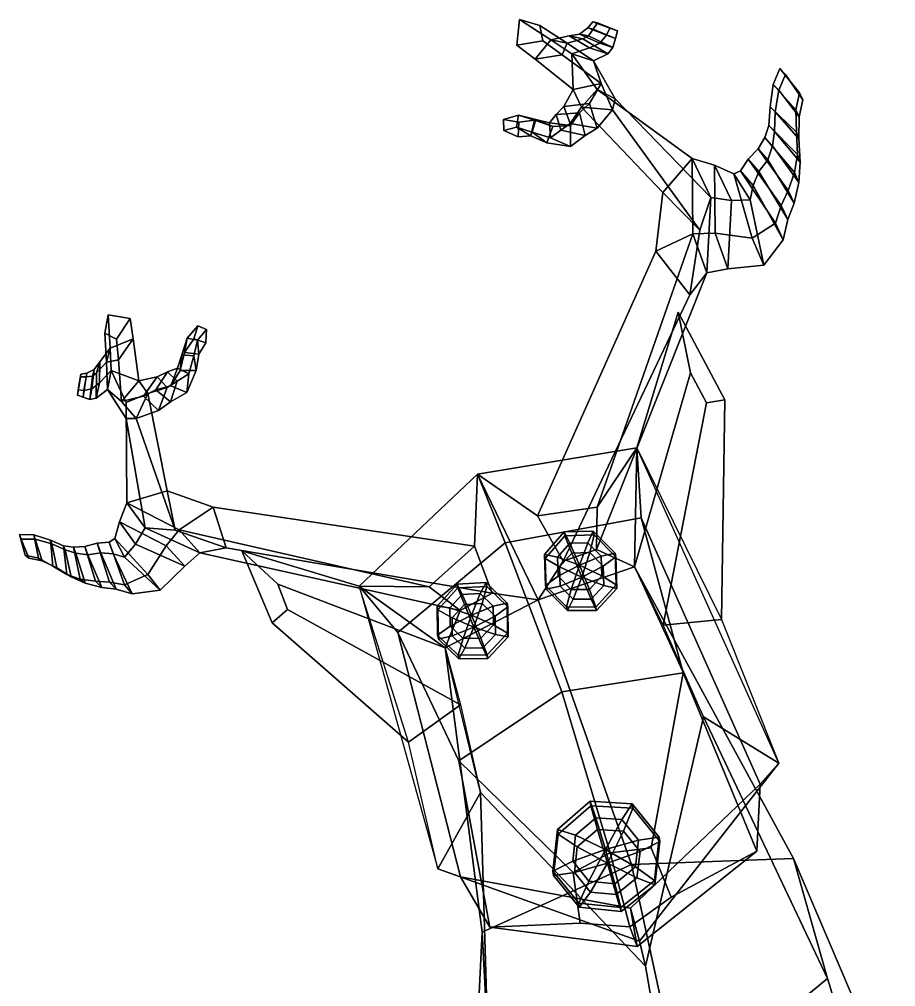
# Model space of a CAD drawing. Extents: x -132 to 83, y -151 to 365.
# Drawn here: x -132.1 to 41.6, y 172.9 to 364.6 of the extents above; entities that cross this region are included whole.
import ezdxf

# ---------------------------------------------------------------- set-up
doc = ezdxf.new("R2010")
doc.units = 0

msp = doc.modelspace()

# ---------------------------------------------------------------- linework, layer by layer
for points in [[(-33.000252, 364.629303, 191.057129), (-28.973577, 363.430908, 189.761749), (-28.389944, 360.351074, 189.050949), (-33.480343, 359.522247, 190.611465)], [(-26.781151, 360.587769, 194.091217), (-33.000252, 364.629303, 191.057129), (-33.480343, 359.522247, 190.611465), (-29.849909, 356.718475, 192.371918)], [(-26.781151, 360.587769, 194.091217), (-23.503334, 359.891937, 191.804306), (-28.973577, 363.430908, 189.761749), (-33.000252, 364.629303, 191.057129)], [(-23.503334, 359.891937, 191.804306), (-24.495623, 357.589325, 190.35202), (-28.389944, 360.351074, 189.050949), (-28.973577, 363.430908, 189.761749)], [(-17.065628, 359.879211, 190.819977), (-15.723749, 361.468231, 186.516632), (-19.470882, 362.919739, 186.747253), (-21.109783, 361.718567, 190.394333)], [(-21.109783, 361.718567, 190.394333), (-19.470882, 362.919739, 186.747253), (-18.362293, 362.668976, 184.181335), (-19.333986, 361.370667, 187.787994)], [(-15.723749, 361.468231, 186.516632), (-15.07224, 362.879486, 182.677048), (-18.455282, 364.15567, 183.004868), (-19.470882, 362.919739, 186.747253)], [(-19.470882, 362.919739, 186.747253), (-18.455282, 364.15567, 183.004868), (-17.552792, 363.93454, 180.663132), (-18.362293, 362.668976, 184.181335)], [(-19.333986, 361.370667, 187.787994), (-18.362293, 362.668976, 184.181335), (-13.931435, 360.846741, 183.528305), (-14.472041, 359.071045, 187.870514)], [(-13.566028, 362.332581, 179.934525), (-17.552792, 363.93454, 180.663132), (-18.455282, 364.15567, 183.004868), (-15.07224, 362.879486, 182.677048)], [(-18.362293, 362.668976, 184.181335), (-17.552792, 363.93454, 180.663132), (-13.566028, 362.332581, 179.934525), (-13.931435, 360.846741, 183.528305)], [(-13.931435, 360.846741, 183.528305), (-13.566028, 362.332581, 179.934525), (-15.07224, 362.879486, 182.677048), (-15.723749, 361.468231, 186.516632)], [(-22.324999, 350.747162, 196.067413), (-22.625166, 357.819244, 196.134628), (-26.781151, 360.587769, 194.091217), (-29.849909, 356.718475, 192.371918)], [(-22.625166, 357.819244, 196.134628), (-19.099743, 358.962738, 193.229843), (-23.133007, 361.350525, 191.76767), (-26.781151, 360.587769, 194.091217)], [(-26.781151, 360.587769, 194.091217), (-23.133007, 361.350525, 191.76767), (-20.428003, 360.791718, 189.423096), (-23.503334, 359.891937, 191.804306)], [(-23.503334, 359.891937, 191.804306), (-20.428003, 360.791718, 189.423096), (-15.450964, 357.815094, 190.71524), (-18.307999, 356.439819, 193.760269)], [(-19.099743, 358.962738, 193.229843), (-17.065628, 359.879211, 190.819977), (-21.109783, 361.718567, 190.394333), (-23.133007, 361.350525, 191.76767)], [(-23.133007, 361.350525, 191.76767), (-21.109783, 361.718567, 190.394333), (-19.333986, 361.370667, 187.787994), (-20.428003, 360.791718, 189.423096)], [(-20.428003, 360.791718, 189.423096), (-19.333986, 361.370667, 187.787994), (-14.472041, 359.071045, 187.870514), (-15.450964, 357.815094, 190.71524)], [(-14.472041, 359.071045, 187.870514), (-13.931435, 360.846741, 183.528305), (-15.723749, 361.468231, 186.516632), (-17.065628, 359.879211, 190.819977)], [(-29.849909, 356.718475, 192.371918), (-33.480343, 359.522247, 190.611465), (-28.389944, 360.351074, 189.050949), (-24.495623, 357.589325, 190.35202)], [(-16.767677, 351.944244, 192.964584), (-24.495623, 357.589325, 190.35202), (-23.503334, 359.891937, 191.804306), (-18.307999, 356.439819, 193.760269)], [(-18.307999, 356.439819, 193.760269), (-15.450964, 357.815094, 190.71524), (-19.099743, 358.962738, 193.229843), (-22.625166, 357.819244, 196.134628)], [(-15.450964, 357.815094, 190.71524), (-14.472041, 359.071045, 187.870514), (-17.065628, 359.879211, 190.819977), (-19.099743, 358.962738, 193.229843)], [(-22.324999, 350.747162, 196.067413), (-29.849909, 356.718475, 192.371918), (-24.495623, 357.589325, 190.35202), (-16.767677, 351.944244, 192.964584)], [(-17.565144, 350.75235, 199.155563), (-22.625166, 357.819244, 196.134628), (-22.324999, 350.747162, 196.067413), (-20.663771, 347.253052, 197.705154)], [(-17.565144, 350.75235, 199.155563), (-14.047994, 348.847748, 195.814178), (-18.307999, 356.439819, 193.760269), (-22.625166, 357.819244, 196.134628)], [(-14.047994, 348.847748, 195.814178), (-14.579021, 346.695099, 194.24826), (-16.767677, 351.944244, 192.964584), (-18.307999, 356.439819, 193.760269)], [(21.803074, 346.714355, 185.028931), (22.501202, 350.077179, 182.465805), (18.645899, 354.90155, 183.062592), (17.307283, 351.712128, 186.014557)], [(17.307283, 351.712128, 186.014557), (18.645899, 354.90155, 183.062592), (19.773151, 353.684845, 180.534012), (18.402193, 350.578735, 183.136414)], [(22.501202, 350.077179, 182.465805), (23.207926, 348.656433, 179.637741), (19.773151, 353.684845, 180.534012), (18.645899, 354.90155, 183.062592)], [(18.402193, 350.578735, 183.136414), (19.773151, 353.684845, 180.534012), (23.207926, 348.656433, 179.637741), (22.429716, 345.320892, 181.839951)], [(-16.767677, 351.944244, 192.964584), (-19.103212, 347.982819, 191.247879), (-24.199287, 347.346893, 194.096161), (-22.324999, 350.747162, 196.067413)], [(-14.579021, 346.695099, 194.24826), (-17.561014, 343.068298, 192.175598), (-19.103212, 347.982819, 191.247879), (-16.767677, 351.944244, 192.964584)], [(21.903185, 342.241913, 187.965424), (21.803074, 346.714355, 185.028931), (17.307283, 351.712128, 186.014557), (16.706549, 347.266327, 189.499954)], [(16.706549, 347.266327, 189.499954), (17.307283, 351.712128, 186.014557), (18.402193, 350.578735, 183.136414), (17.687708, 346.281036, 186.227493)], [(-22.324999, 350.747162, 196.067413), (-24.199287, 347.346893, 194.096161), (-22.971434, 344.001373, 195.407349), (-20.663771, 347.253052, 197.705154)], [(1.22804, 337.022827, 207.209793), (-17.565144, 350.75235, 199.155563), (-20.663771, 347.253052, 197.705154), (-4.540756, 330.333496, 208.088409)], [(4.935512, 329.353912, 202.708893), (-14.047994, 348.847748, 195.814178), (-17.565144, 350.75235, 199.155563), (1.22804, 337.022827, 207.209793)], [(17.687708, 346.281036, 186.227493), (18.402193, 350.578735, 183.136414), (22.429716, 345.320892, 181.839951), (22.368361, 340.92334, 184.376221)], [(22.429716, 345.320892, 181.839951), (23.207926, 348.656433, 179.637741), (22.501202, 350.077179, 182.465805), (21.803074, 346.714355, 185.028931)], [(-19.103212, 347.982819, 191.247879), (-21.114302, 346.109436, 190.165604), (-25.733919, 345.790344, 192.770538), (-24.199287, 347.346893, 194.096161)], [(-24.199287, 347.346893, 194.096161), (-25.733919, 345.790344, 192.770538), (-24.797646, 342.682922, 193.850616), (-22.971434, 344.001373, 195.407349)], [(-20.663771, 347.253052, 197.705154), (-22.971434, 344.001373, 195.407349), (-17.561014, 343.068298, 192.175598), (-14.579021, 346.695099, 194.24826)], [(-17.561014, 343.068298, 192.175598), (-19.989288, 341.609192, 190.86235), (-21.114302, 346.109436, 190.165604), (-19.103212, 347.982819, 191.247879)], [(2.758243, 322.840637, 201.689651), (-4.540756, 330.333496, 208.088409), (-20.663771, 347.253052, 197.705154), (-14.579021, 346.695099, 194.24826)], [(4.935512, 329.353912, 202.708893), (2.758243, 322.840637, 201.689651), (-14.579021, 346.695099, 194.24826), (-14.047994, 348.847748, 195.814178)], [(22.107038, 337.864929, 190.807877), (21.903185, 342.241913, 187.965424), (16.706549, 347.266327, 189.499954), (16.436859, 343.572296, 192.391754)], [(16.436859, 343.572296, 192.391754), (16.706549, 347.266327, 189.499954), (17.687708, 346.281036, 186.227493), (17.567909, 342.415222, 188.775589)], [(-30.011477, 344.621704, 186.328171), (-33.139984, 344.281921, 184.952179), (-36.125256, 344.763947, 186.849823), (-33.184483, 345.624573, 188.621445)], [(-33.184483, 345.624573, 188.621445), (-36.125256, 344.763947, 186.849823), (-36.078365, 342.593964, 187.24205), (-33.559673, 343.256256, 188.860275)], [(-29.75008, 344.800385, 190.23468), (-33.184483, 345.624573, 188.621445), (-33.559673, 343.256256, 188.860275), (-30.446737, 342.257629, 190.392975)], [(-26.363441, 343.407379, 187.558212), (-30.011477, 344.621704, 186.328171), (-33.184483, 345.624573, 188.621445), (-29.75008, 344.800385, 190.23468)], [(-21.114302, 346.109436, 190.165604), (-22.90387, 343.561493, 188.998398), (-27.044157, 344.149048, 191.555695), (-25.733919, 345.790344, 192.770538)], [(-25.733919, 345.790344, 192.770538), (-27.044157, 344.149048, 191.555695), (-26.853865, 341.155518, 192.168747), (-24.797646, 342.682922, 193.850616)], [(-19.989288, 341.609192, 190.86235), (-22.869932, 339.437744, 189.143036), (-22.90387, 343.561493, 188.998398), (-21.114302, 346.109436, 190.165604)], [(17.567909, 342.415222, 188.775589), (17.687708, 346.281036, 186.227493), (22.368361, 340.92334, 184.376221), (22.65914, 336.346619, 186.834778)], [(22.368361, 340.92334, 184.376221), (22.429716, 345.320892, 181.839951), (21.803074, 346.714355, 185.028931), (21.903185, 342.241913, 187.965424)], [(-33.246002, 341.326324, 184.985077), (-36.078365, 342.593964, 187.24205), (-36.125256, 344.763947, 186.849823), (-33.139984, 344.281921, 184.952179)], [(-33.559673, 343.256256, 188.860275), (-36.078365, 342.593964, 187.24205), (-33.246002, 341.326324, 184.985077), (-30.735672, 341.514587, 186.115173)], [(-30.446737, 342.257629, 190.392975), (-33.559673, 343.256256, 188.860275), (-30.735672, 341.514587, 186.115173), (-27.553503, 340.150726, 187.19223)], [(-30.735672, 341.514587, 186.115173), (-33.246002, 341.326324, 184.985077), (-33.139984, 344.281921, 184.952179), (-30.011477, 344.621704, 186.328171)], [(-27.553503, 340.150726, 187.19223), (-30.735672, 341.514587, 186.115173), (-30.011477, 344.621704, 186.328171), (-26.363441, 343.407379, 187.558212)], [(-27.044157, 344.149048, 191.555695), (-29.75008, 344.800385, 190.23468), (-30.446737, 342.257629, 190.392975), (-26.853865, 341.155518, 192.168747)], [(-22.90387, 343.561493, 188.998398), (-26.363441, 343.407379, 187.558212), (-29.75008, 344.800385, 190.23468), (-27.044157, 344.149048, 191.555695)], [(-22.869932, 339.437744, 189.143036), (-27.553503, 340.150726, 187.19223), (-26.363441, 343.407379, 187.558212), (-22.90387, 343.561493, 188.998398)], [(-22.971434, 344.001373, 195.407349), (-24.797646, 342.682922, 193.850616), (-19.989288, 341.609192, 190.86235), (-17.561014, 343.068298, 192.175598)], [(21.553982, 334.271484, 193.504898), (22.107038, 337.864929, 190.807877), (16.436859, 343.572296, 192.391754), (15.647536, 341.217773, 194.6828)], [(15.647536, 341.217773, 194.6828), (16.436859, 343.572296, 192.391754), (17.567909, 342.415222, 188.775589), (17.155745, 339.595581, 190.773026)], [(-26.853865, 341.155518, 192.168747), (-30.446737, 342.257629, 190.392975), (-27.553503, 340.150726, 187.19223), (-22.869932, 339.437744, 189.143036)], [(-24.797646, 342.682922, 193.850616), (-26.853865, 341.155518, 192.168747), (-22.869932, 339.437744, 189.143036), (-19.989288, 341.609192, 190.86235)], [(20.279388, 330.708191, 196.53685), (21.553982, 334.271484, 193.504898), (15.647536, 341.217773, 194.6828), (14.293065, 338.987122, 197.193481)], [(14.293065, 338.987122, 197.193481), (15.647536, 341.217773, 194.6828), (17.155745, 339.595581, 190.773026), (16.207233, 336.794983, 193.003067)], [(17.155745, 339.595581, 190.773026), (17.567909, 342.415222, 188.775589), (22.65914, 336.346619, 186.834778), (22.407553, 332.297699, 189.165375)], [(22.65914, 336.346619, 186.834778), (22.368361, 340.92334, 184.376221), (21.903185, 342.241913, 187.965424), (22.107038, 337.864929, 190.807877)], [(16.207233, 336.794983, 193.003067), (17.155745, 339.595581, 190.773026), (22.407553, 332.297699, 189.165375), (21.460936, 328.178955, 191.830383)], [(18.913923, 327.748291, 199.233673), (20.279388, 330.708191, 196.53685), (14.293065, 338.987122, 197.193481), (12.315014, 336.892731, 199.944626)], [(12.315014, 336.892731, 199.944626), (14.293065, 338.987122, 197.193481), (16.207233, 336.794983, 193.003067), (14.426413, 334.476776, 195.29425)], [(22.407553, 332.297699, 189.165375), (22.65914, 336.346619, 186.834778), (22.107038, 337.864929, 190.807877), (21.553982, 334.271484, 193.504898)], [(1.403832, 322.135956, 211.49971), (1.22804, 337.022827, 207.209793), (-4.540756, 330.333496, 208.088409), (-5.991164, 318.696289, 211.640549)], [(1.403832, 322.135956, 211.49971), (5.801407, 322.24707, 209.30542), (5.700092, 335.714081, 205.430222), (1.22804, 337.022827, 207.209793)], [(1.22804, 337.022827, 207.209793), (5.700092, 335.714081, 205.430222), (9.019779, 328.720123, 201.385895), (4.935512, 329.353912, 202.708893)], [(5.801407, 322.24707, 209.30542), (13.129344, 321.289337, 206.466599), (9.482637, 334.020782, 204.24147), (5.700092, 335.714081, 205.430222)], [(5.700092, 335.714081, 205.430222), (9.482637, 334.020782, 204.24147), (12.704436, 328.871063, 199.683929), (9.019779, 328.720123, 201.385895)], [(17.76811, 324.214417, 202.229263), (18.913923, 327.748291, 199.233673), (12.315014, 336.892731, 199.944626), (10.852678, 334.616547, 202.642715)], [(10.852678, 334.616547, 202.642715), (12.315014, 336.892731, 199.944626), (14.426413, 334.476776, 195.29425), (13.301374, 331.717987, 197.579514)], [(14.426413, 334.476776, 195.29425), (16.207233, 336.794983, 193.003067), (21.460936, 328.178955, 191.830383), (20.206074, 324.950897, 194.011429)], [(13.129344, 321.289337, 206.466599), (17.76811, 324.214417, 202.229263), (10.852678, 334.616547, 202.642715), (9.482637, 334.020782, 204.24147)], [(9.482637, 334.020782, 204.24147), (10.852678, 334.616547, 202.642715), (13.301374, 331.717987, 197.579514), (12.704436, 328.871063, 199.683929)], [(13.301374, 331.717987, 197.579514), (14.426413, 334.476776, 195.29425), (20.206074, 324.950897, 194.011429), (19.301611, 320.91687, 196.51004)], [(21.460936, 328.178955, 191.830383), (22.407553, 332.297699, 189.165375), (21.553982, 334.271484, 193.504898), (20.279388, 330.708191, 196.53685)], [(12.704436, 328.871063, 199.683929), (13.301374, 331.717987, 197.579514), (19.301611, 320.91687, 196.51004), (15.430033, 315.945709, 200.991974)], [(-5.991164, 318.696289, 211.640549), (-4.540756, 330.333496, 208.088409), (2.758243, 322.840637, 201.689651), (0.801437, 310.046265, 203.973572)], [(20.206074, 324.950897, 194.011429), (21.460936, 328.178955, 191.830383), (20.279388, 330.708191, 196.53685), (18.913923, 327.748291, 199.233673)], [(4.149559, 314.393036, 205.731216), (0.801437, 310.046265, 203.973572), (2.758243, 322.840637, 201.689651), (4.935512, 329.353912, 202.708893)], [(4.935512, 329.353912, 202.708893), (9.019779, 328.720123, 201.385895), (8.278029, 315.187836, 204.112839), (4.149559, 314.393036, 205.731216)], [(9.019779, 328.720123, 201.385895), (12.704436, 328.871063, 199.683929), (15.430033, 315.945709, 200.991974), (8.278029, 315.187836, 204.112839)], [(19.301611, 320.91687, 196.51004), (20.206074, 324.950897, 194.011429), (18.913923, 327.748291, 199.233673), (17.76811, 324.214417, 202.229263)], [(15.430033, 315.945709, 200.991974), (19.301611, 320.91687, 196.51004), (17.76811, 324.214417, 202.229263), (13.129344, 321.289337, 206.466599)], [(-29.44426, 266.237701, 220.757843), (-17.602781, 267.930115, 220.566895), (1.403832, 322.135956, 211.49971), (-5.991164, 318.696289, 211.640549)], [(-17.602781, 267.930115, 220.566895), (-17.70306, 259.575409, 212.035568), (4.149559, 314.393036, 205.731216), (1.403832, 322.135956, 211.49971)], [(4.149559, 314.393036, 205.731216), (8.278029, 315.187836, 204.112839), (5.801407, 322.24707, 209.30542), (1.403832, 322.135956, 211.49971)], [(8.278029, 315.187836, 204.112839), (15.430033, 315.945709, 200.991974), (13.129344, 321.289337, 206.466599), (5.801407, 322.24707, 209.30542)], [(-29.44426, 266.237701, 220.757843), (-5.991164, 318.696289, 211.640549), (0.801437, 310.046265, 203.973572), (-24.327698, 257.247345, 208.992752)], [(-17.70306, 259.575409, 212.035568), (-24.327698, 257.247345, 208.992752), (0.801437, 310.046265, 203.973572), (4.149559, 314.393036, 205.731216)], [(-114.529182, 306.062103, 184.422211), (-110.149567, 305.328674, 184.565765), (-112.885536, 301.27179, 182.528198), (-115.155258, 302.429291, 182.947586)], [(-114.11515, 299.452972, 187.334091), (-114.529182, 306.062103, 184.422211), (-115.155258, 302.429291, 182.947586), (-114.858994, 296.712769, 184.90155)], [(-114.11515, 299.452972, 187.334091), (-109.560989, 301.313995, 186.289444), (-110.149567, 305.328674, 184.565765), (-114.529182, 306.062103, 184.422211)], [(-109.560989, 301.313995, 186.289444), (-112.494202, 297.134064, 183.788574), (-112.885536, 301.27179, 182.528198), (-110.149567, 305.328674, 184.565765)], [(0.939248, 294.587006, 210.990982), (-10.183007, 256.160522, 208.979019), (-9.742229, 279.703125, 231.66243), (-1.549201, 306.590118, 217.952026)], [(7.731297, 289.230499, 214.969742), (-1.549201, 306.590118, 217.952026), (-9.742229, 279.703125, 231.66243), (7.048411, 245.703659, 226.619003)], [(-1.549201, 306.590118, 217.952026), (7.731297, 289.230499, 214.969742), (4.107525, 288.653961, 210.006134), (0.939248, 294.587006, 210.990982)], [(-99.376823, 298.625336, 181.500854), (-98.884338, 301.473206, 183.928131), (-96.738831, 303.922516, 182.497314), (-97.564842, 301.335968, 180.422211)], [(-98.884338, 301.473206, 183.928131), (-96.819748, 301.056824, 184.406006), (-95.02459, 303.176208, 183.071686), (-96.738831, 303.922516, 182.497314)], [(-95.137665, 300.496582, 180.721115), (-97.564842, 301.335968, 180.422211), (-96.738831, 303.922516, 182.497314), (-95.02459, 303.176208, 183.071686)], [(-96.819748, 301.056824, 184.406006), (-96.540215, 298.299103, 181.621567), (-95.137665, 300.496582, 180.721115), (-95.02459, 303.176208, 183.071686)], [(-114.858994, 296.712769, 184.90155), (-115.155258, 302.429291, 182.947586), (-112.885536, 301.27179, 182.528198), (-112.494202, 297.134064, 183.788574)], [(-108.468262, 292.972107, 189.937531), (-109.560989, 301.313995, 186.289444), (-114.11515, 299.452972, 187.334091), (-113.90004, 295.041382, 189.311584)], [(-108.468262, 292.972107, 189.937531), (-111.848114, 288.917938, 186.352188), (-112.494202, 297.134064, 183.788574), (-109.560989, 301.313995, 186.289444)], [(-100.215149, 295.031403, 182.540344), (-99.908226, 298.122131, 185.320038), (-98.884338, 301.473206, 183.928131), (-99.376823, 298.625336, 181.500854)], [(-99.908226, 298.122131, 185.320038), (-97.563087, 297.929688, 185.758514), (-96.819748, 301.056824, 184.406006), (-98.884338, 301.473206, 183.928131)], [(-96.540215, 298.299103, 181.621567), (-99.376823, 298.625336, 181.500854), (-97.564842, 301.335968, 180.422211), (-95.137665, 300.496582, 180.721115)], [(-97.563087, 297.929688, 185.758514), (-97.04422, 295.052734, 182.555954), (-96.540215, 298.299103, 181.621567), (-96.819748, 301.056824, 184.406006)], [(-114.11515, 299.452972, 187.334091), (-114.858994, 296.712769, 184.90155), (-116.802917, 294.558777, 182.22998), (-116.175934, 296.747772, 184.682495)], [(-113.90004, 295.041382, 189.311584), (-114.11515, 299.452972, 187.334091), (-116.175934, 296.747772, 184.682495), (-116.222427, 292.626251, 186.067841)], [(-111.848114, 288.917938, 186.352188), (-114.655556, 291.2901, 186.79361), (-114.858994, 296.712769, 184.90155), (-112.494202, 297.134064, 183.788574)], [(-102.098869, 292.026886, 183.686661), (-100.745804, 295.495605, 186.47139), (-99.908226, 298.122131, 185.320038), (-100.215149, 295.031403, 182.540344)], [(-100.745804, 295.495605, 186.47139), (-98.508163, 294.362335, 187.3293), (-97.563087, 297.929688, 185.758514), (-99.908226, 298.122131, 185.320038)], [(-97.04422, 295.052734, 182.555954), (-100.215149, 295.031403, 182.540344), (-99.376823, 298.625336, 181.500854), (-96.540215, 298.299103, 181.621567)], [(-98.508163, 294.362335, 187.3293), (-98.902328, 290.700836, 184.191818), (-97.04422, 295.052734, 182.555954), (-97.563087, 297.929688, 185.758514)], [(-117.728302, 291.379639, 183.450638), (-117.284683, 295.256256, 183.138077), (-118.736717, 294.519165, 179.299927), (-119.320747, 291.066437, 178.952362)], [(-117.284683, 295.256256, 183.138077), (-117.652039, 293.937317, 180.4785), (-118.884247, 293.787048, 176.721359), (-118.736717, 294.519165, 179.299927)], [(-116.222427, 292.626251, 186.067841), (-116.175934, 296.747772, 184.682495), (-117.284683, 295.256256, 183.138077), (-117.728302, 291.379639, 183.450638)], [(-116.175934, 296.747772, 184.682495), (-116.802917, 294.558777, 182.22998), (-117.652039, 293.937317, 180.4785), (-117.284683, 295.256256, 183.138077)], [(-114.858994, 296.712769, 184.90155), (-114.655556, 291.2901, 186.79361), (-116.880531, 289.542511, 183.446594), (-116.802917, 294.558777, 182.22998)], [(-105.034409, 291.178955, 184.471924), (-102.744118, 294.762115, 187.418884), (-100.745804, 295.495605, 186.47139), (-102.098869, 292.026886, 183.686661)], [(-102.744118, 294.762115, 187.418884), (-100.811134, 292.944183, 188.696716), (-98.508163, 294.362335, 187.3293), (-100.745804, 295.495605, 186.47139)], [(-120.600586, 290.139008, 172.233292), (-120.481575, 291.24118, 174.979446), (-119.929321, 294.328217, 175.412033), (-120.022522, 293.757538, 173.067001)], [(-118.884247, 293.787048, 176.721359), (-119.501358, 289.728271, 175.950638), (-120.600586, 290.139008, 172.233292), (-120.022522, 293.757538, 173.067001)], [(-119.320747, 291.066437, 178.952362), (-118.736717, 294.519165, 179.299927), (-119.929321, 294.328217, 175.412033), (-120.481575, 291.24118, 174.979446)], [(-118.736717, 294.519165, 179.299927), (-118.884247, 293.787048, 176.721359), (-120.022522, 293.757538, 173.067001), (-119.929321, 294.328217, 175.412033)], [(-117.652039, 293.937317, 180.4785), (-118.140831, 289.316742, 180.446716), (-119.501358, 289.728271, 175.950638), (-118.884247, 293.787048, 176.721359)], [(-116.802917, 294.558777, 182.22998), (-116.880531, 289.542511, 183.446594), (-118.140831, 289.316742, 180.446716), (-117.652039, 293.937317, 180.4785)], [(-114.655556, 291.2901, 186.79361), (-113.90004, 295.041382, 189.311584), (-116.222427, 292.626251, 186.067841), (-116.880531, 289.542511, 183.446594)], [(-110.928307, 288.684784, 192.625641), (-113.90004, 295.041382, 189.311584), (-114.655556, 291.2901, 186.79361), (-110.970032, 285.557831, 189.268997)], [(-110.928307, 288.684784, 192.625641), (-106.627563, 290.455261, 191.764786), (-108.468262, 292.972107, 189.937531), (-113.90004, 295.041382, 189.311584)], [(-111.848114, 288.917938, 186.352188), (-108.468262, 292.972107, 189.937531), (-104.783859, 293.792053, 188.463577), (-107.538063, 289.936066, 185.215149)], [(-108.468262, 292.972107, 189.937531), (-106.627563, 290.455261, 191.764786), (-102.827187, 291.661377, 189.97522), (-104.783859, 293.792053, 188.463577)], [(-107.538063, 289.936066, 185.215149), (-104.783859, 293.792053, 188.463577), (-102.744118, 294.762115, 187.418884), (-105.034409, 291.178955, 184.471924)], [(-104.783859, 293.792053, 188.463577), (-102.827187, 291.661377, 189.97522), (-100.811134, 292.944183, 188.696716), (-102.744118, 294.762115, 187.418884)], [(-100.811134, 292.944183, 188.696716), (-102.132141, 288.82431, 185.487061), (-98.902328, 290.700836, 184.191818), (-98.508163, 294.362335, 187.3293)], [(-98.902328, 290.700836, 184.191818), (-102.098869, 292.026886, 183.686661), (-100.215149, 295.031403, 182.540344), (-97.04422, 295.052734, 182.555954)], [(4.107525, 288.653961, 210.006134), (-4.525708, 244.590927, 207.392258), (-10.183007, 256.160522, 208.979019), (0.939248, 294.587006, 210.990982)], [(-118.140831, 289.316742, 180.446716), (-117.728302, 291.379639, 183.450638), (-119.320747, 291.066437, 178.952362), (-119.501358, 289.728271, 175.950638)], [(-116.880531, 289.542511, 183.446594), (-116.222427, 292.626251, 186.067841), (-117.728302, 291.379639, 183.450638), (-118.140831, 289.316742, 180.446716)], [(-106.627563, 290.455261, 191.764786), (-108.960442, 285.538574, 187.970444), (-104.554482, 287.132751, 186.476166), (-102.827187, 291.661377, 189.97522)], [(-102.132141, 288.82431, 185.487061), (-105.034409, 291.178955, 184.471924), (-102.098869, 292.026886, 183.686661), (-98.902328, 290.700836, 184.191818)], [(-102.827187, 291.661377, 189.97522), (-104.554482, 287.132751, 186.476166), (-102.132141, 288.82431, 185.487061), (-100.811134, 292.944183, 188.696716)], [(-119.501358, 289.728271, 175.950638), (-119.320747, 291.066437, 178.952362), (-120.481575, 291.24118, 174.979446), (-120.600586, 290.139008, 172.233292)], [(-110.970032, 285.557831, 189.268997), (-114.655556, 291.2901, 186.79361), (-111.848114, 288.917938, 186.352188), (-108.960442, 285.538574, 187.970444)], [(-108.960442, 285.538574, 187.970444), (-111.848114, 288.917938, 186.352188), (-107.538063, 289.936066, 185.215149), (-104.554482, 287.132751, 186.476166)], [(-110.825157, 268.790588, 200.612305), (-102.790985, 271.173279, 202.429657), (-106.627563, 290.455261, 191.764786), (-110.928307, 288.684784, 192.625641)], [(-101.222633, 263.422668, 196.286728), (-108.960442, 285.538574, 187.970444), (-106.627563, 290.455261, 191.764786), (-102.790985, 271.173279, 202.429657)], [(-104.554482, 287.132751, 186.476166), (-107.538063, 289.936066, 185.215149), (-105.034409, 291.178955, 184.471924), (-102.132141, 288.82431, 185.487061)], [(-107.181351, 263.882629, 196.629303), (-110.825157, 268.790588, 200.612305), (-110.928307, 288.684784, 192.625641), (-110.970032, 285.557831, 189.268997)], [(7.731297, 289.230499, 214.969742), (7.048411, 245.703659, 226.619003), (-4.525708, 244.590927, 207.392258), (4.107525, 288.653961, 210.006134)], [(-107.181351, 263.882629, 196.629303), (-110.970032, 285.557831, 189.268997), (-108.960442, 285.538574, 187.970444), (-101.222633, 263.422668, 196.286728)], [(-17.602781, 267.930115, 220.566895), (-29.44426, 266.237701, 220.757843), (-41.304169, 274.497742, 232.134674), (-9.742229, 279.703125, 231.66243)], [(-9.742229, 279.703125, 231.66243), (-41.304169, 274.497742, 232.134674), (-35.808041, 260.879791, 253.465988), (-8.881233, 265.850372, 253.313034)], [(-17.70306, 259.575409, 212.035568), (-17.602781, 267.930115, 220.566895), (-9.742229, 279.703125, 231.66243), (-10.183007, 256.160522, 208.979019)], [(-9.742229, 279.703125, 231.66243), (-8.881233, 265.850372, 253.313034), (14.710225, 213.085831, 246.2276), (18.417082, 217.23497, 223.176895)], [(-50.898449, 252.189819, 219.376862), (-64.791534, 252.296921, 229.482971), (-41.304169, 274.497742, 232.134674), (-41.870857, 260.23111, 220.293747)], [(-64.791534, 252.296921, 229.482971), (-57.077087, 243.137634, 251.601151), (-35.808041, 260.879791, 253.465988), (-41.304169, 274.497742, 232.134674)], [(-38.397835, 250.942612, 208.540436), (-41.870857, 260.23111, 220.293747), (-41.304169, 274.497742, 232.134674), (-29.308212, 249.595947, 200.959488)], [(-24.327698, 257.247345, 208.992752), (-29.308212, 249.595947, 200.959488), (-41.304169, 274.497742, 232.134674), (-29.44426, 266.237701, 220.757843)], [(-100.440582, 263.437897, 206.117767), (-93.672287, 267.966949, 206.971954), (-102.790985, 271.173279, 202.429657), (-110.825157, 268.790588, 200.612305)], [(-93.672287, 267.966949, 206.971954), (-91.136787, 259.914825, 199.617615), (-101.222633, 263.422668, 196.286728), (-102.790985, 271.173279, 202.429657)], [(-100.440582, 263.437897, 206.117767), (-110.825157, 268.790588, 200.612305), (-112.299896, 265.061798, 198.708954), (-103.00679, 260.270325, 203.687347)], [(-110.825157, 268.790588, 200.612305), (-107.181351, 263.882629, 196.629303), (-109.064804, 260.659668, 195.145325), (-112.299896, 265.061798, 198.708954)], [(-100.440582, 263.437897, 206.117767), (-50.898449, 252.189819, 219.376862), (-41.870857, 260.23111, 220.293747), (-93.672287, 267.966949, 206.971954)], [(-41.870857, 260.23111, 220.293747), (-38.397835, 250.942612, 208.540436), (-91.136787, 259.914825, 199.617615), (-93.672287, 267.966949, 206.971954)], [(-103.00679, 260.270325, 203.687347), (-112.299896, 265.061798, 198.708954), (-113.21125, 261.73877, 197.47197), (-106.645325, 254.641312, 200.560379)], [(-112.299896, 265.061798, 198.708954), (-109.064804, 260.659668, 195.145325), (-111.28537, 258.06778, 193.25), (-113.21125, 261.73877, 197.47197)], [(-35.808041, 260.879791, 253.465988), (-24.569151, 231.358521, 277.968384), (-0.52312, 235.126907, 277.707397), (-8.881233, 265.850372, 253.313034)], [(14.053396, 199.785492, 277.511902), (14.710225, 213.085831, 246.2276), (-8.881233, 265.850372, 253.313034), (-0.52312, 235.126907, 277.707397)], [(-107.181351, 263.882629, 196.629303), (-96.322533, 258.943695, 200.856461), (-99.336212, 256.254761, 198.970596), (-109.064804, 260.659668, 195.145325)], [(-96.322533, 258.943695, 200.856461), (-107.181351, 263.882629, 196.629303), (-101.222633, 263.422668, 196.286728), (-91.136787, 259.914825, 199.617615)], [(-96.322533, 258.943695, 200.856461), (-100.440582, 263.437897, 206.117767), (-103.00679, 260.270325, 203.687347), (-99.336212, 256.254761, 198.970596)], [(-50.898449, 252.189819, 219.376862), (-100.440582, 263.437897, 206.117767), (-96.322533, 258.943695, 200.856461), (-44.737129, 247.473618, 211.168228)], [(-27.870205, 257.80426, 265.925171), (-23.981888, 262.281311, 266.444611), (-24.150278, 263.051971, 261.653717), (-28.03409, 258.567322, 261.132874)], [(-25.449785, 258.0849, 257.012756), (-28.03409, 258.567322, 261.132874), (-24.150278, 263.051971, 261.653717), (-23.036625, 260.847992, 257.330261)], [(-18.189409, 262.451508, 266.281799), (-18.353291, 263.2146, 261.489532), (-24.150278, 263.051971, 261.653717), (-23.981888, 262.281311, 266.444611)], [(-19.453079, 260.923615, 257.227631), (-23.036625, 260.847992, 257.330261), (-24.150278, 263.051971, 261.653717), (-18.353291, 263.2146, 261.489532)], [(-14.047823, 258.833679, 260.734222), (-16.80197, 258.219299, 256.764282), (-19.453079, 260.923615, 257.227631), (-18.353291, 263.2146, 261.489532)], [(-13.894585, 258.08902, 265.529907), (-14.047823, 258.833679, 260.734222), (-18.353291, 263.2146, 261.489532), (-18.189409, 262.451508, 266.281799)], [(-130.950256, 258.479919, 173.777817), (-132.120499, 262.523132, 174.076614), (-131.787552, 261.628265, 171.654556), (-130.25238, 257.864014, 171.09967)], [(-128.339172, 257.867249, 176.672195), (-129.263397, 262.446045, 177.381836), (-132.120499, 262.523132, 174.076614), (-130.950256, 258.479919, 173.777817)], [(-129.263397, 262.446045, 177.381836), (-128.954575, 261.614227, 174.605042), (-131.787552, 261.628265, 171.654556), (-132.120499, 262.523132, 174.076614)], [(-128.954575, 261.614227, 174.605042), (-127.600143, 257.334198, 173.635696), (-130.25238, 257.864014, 171.09967), (-131.787552, 261.628265, 171.654556)], [(-125.459358, 256.290375, 179.993164), (-125.970108, 261.403564, 181.291489), (-129.263397, 262.446045, 177.381836), (-128.339172, 257.867249, 176.672195)], [(-125.970108, 261.403564, 181.291489), (-125.688667, 260.71521, 178.11319), (-128.954575, 261.614227, 174.605042), (-129.263397, 262.446045, 177.381836)], [(-125.688667, 260.71521, 178.11319), (-124.667007, 255.912415, 176.557922), (-127.600143, 257.334198, 173.635696), (-128.954575, 261.614227, 174.605042)], [(-122.720543, 254.625305, 183.196259), (-123.370781, 260.327759, 184.51506), (-125.970108, 261.403564, 181.291489), (-125.459358, 256.290375, 179.993164)], [(-123.370781, 260.327759, 184.51506), (-123.049652, 259.495483, 181.002731), (-125.688667, 260.71521, 178.11319), (-125.970108, 261.403564, 181.291489)], [(-123.049652, 259.495483, 181.002731), (-121.838379, 254.136261, 179.3909), (-124.667007, 255.912415, 176.557922), (-125.688667, 260.71521, 178.11319)], [(-114.275444, 253.122223, 192.576004), (-116.666023, 260.832153, 192.814499), (-119.151932, 260.199097, 189.799026), (-117.001022, 253.29248, 189.587021)], [(-116.666023, 260.832153, 192.814499), (-115.992279, 258.924774, 188.332657), (-118.548752, 258.495087, 185.767212), (-119.151932, 260.199097, 189.799026)], [(-111.307541, 252.551514, 195.89241), (-114.348495, 261.017242, 195.764313), (-116.666023, 260.832153, 192.814499), (-114.275444, 253.122223, 192.576004)], [(-114.348495, 261.017242, 195.764313), (-113.516479, 258.711639, 190.893204), (-115.992279, 258.924774, 188.332657), (-116.666023, 260.832153, 192.814499)], [(-106.645325, 254.641312, 200.560379), (-113.21125, 261.73877, 197.47197), (-114.348495, 261.017242, 195.764313), (-111.307541, 252.551514, 195.89241)], [(-113.21125, 261.73877, 197.47197), (-111.28537, 258.06778, 193.25), (-113.516479, 258.711639, 190.893204), (-114.348495, 261.017242, 195.764313)], [(-35.808041, 260.879791, 253.465988), (-57.077087, 243.137634, 251.601151), (-45.016499, 217.70369, 276.612488), (-24.569151, 231.358521, 277.968384)], [(-25.031473, 256.105438, 269.562714), (-22.611126, 258.856232, 269.877869), (-23.981888, 262.281311, 266.444611), (-27.870205, 257.80426, 265.925171)], [(-21.105028, 256.48053, 255.136597), (-25.449785, 258.0849, 257.012756), (-23.036625, 260.847992, 257.330261)], [(-19.034771, 258.944214, 269.777588), (-18.189409, 262.451508, 266.281799), (-23.981888, 262.281311, 266.444611), (-22.611126, 258.856232, 269.877869)], [(-21.105028, 256.48053, 255.136597), (-23.036625, 260.847992, 257.330261), (-19.453079, 260.923615, 257.227631)], [(-16.80197, 258.219299, 256.764282), (-21.105028, 256.48053, 255.136597), (-19.453079, 260.923615, 257.227631)], [(-16.40078, 256.269775, 269.319702), (-13.894585, 258.08902, 265.529907), (-18.189409, 262.451508, 266.281799), (-19.034771, 258.944214, 269.777588)], [(-120.062508, 253.720444, 186.213058), (-121.378494, 260.048401, 187.040588), (-123.370781, 260.327759, 184.51506), (-122.720543, 254.625305, 183.196259)], [(-121.378494, 260.048401, 187.040588), (-120.945381, 258.812531, 183.259171), (-123.049652, 259.495483, 181.002731), (-123.370781, 260.327759, 184.51506)], [(-120.945381, 258.812531, 183.259171), (-119.047737, 252.879379, 182.066238), (-121.838379, 254.136261, 179.3909), (-123.049652, 259.495483, 181.002731)], [(-117.001022, 253.29248, 189.587021), (-119.151932, 260.199097, 189.799026), (-121.378494, 260.048401, 187.040588), (-120.062508, 253.720444, 186.213058)], [(-119.151932, 260.199097, 189.799026), (-118.548752, 258.495087, 185.767212), (-120.945381, 258.812531, 183.259171), (-121.378494, 260.048401, 187.040588)], [(-118.548752, 258.495087, 185.767212), (-115.802574, 252.03363, 185.1026), (-119.047737, 252.879379, 182.066238), (-120.945381, 258.812531, 183.259171)], [(-115.992279, 258.924774, 188.332657), (-112.943558, 251.703369, 187.592056), (-115.802574, 252.03363, 185.1026), (-118.548752, 258.495087, 185.767212)], [(-113.516479, 258.711639, 190.893204), (-109.7771, 250.782913, 190.436996), (-112.943558, 251.703369, 187.592056), (-115.992279, 258.924774, 188.332657)], [(-109.064804, 260.659668, 195.145325), (-99.336212, 256.254761, 198.970596), (-104.188477, 251.480774, 195.453979), (-111.28537, 258.06778, 193.25)], [(-99.336212, 256.254761, 198.970596), (-103.00679, 260.270325, 203.687347), (-106.645325, 254.641312, 200.560379), (-104.188477, 251.480774, 195.453979)], [(-44.737129, 247.473618, 211.168228), (-96.322533, 258.943695, 200.856461), (-91.136787, 259.914825, 199.617615), (-38.397835, 250.942612, 208.540436)], [(-87.996506, 259.327332, 213.834732), (-80.897896, 252.718048, 207.571671), (-78.949257, 247.696686, 206.779236), (-82.00132, 245.054123, 211.494812)], [(-80.897896, 252.718048, 207.571671), (-87.996506, 259.327332, 213.834732), (-64.791534, 252.296921, 229.482971), (-47.713425, 240.055237, 207.871597)], [(-82.00132, 245.054123, 211.494812), (-55.011646, 221.395798, 225.09111), (-64.791534, 252.296921, 229.482971), (-87.996506, 259.327332, 213.834732)], [(-17.70306, 259.575409, 212.035568), (-10.183007, 256.160522, 208.979019), (-29.308212, 249.595947, 200.959488), (-24.327698, 257.247345, 208.992752)], [(-20.609131, 254.07077, 270.655914), (-22.611126, 258.856232, 269.877869), (-25.031473, 256.105438, 269.562714)], [(-20.609131, 254.07077, 270.655914), (-19.034771, 258.944214, 269.777588), (-22.611126, 258.856232, 269.877869)], [(-20.609131, 254.07077, 270.655914), (-16.40078, 256.269775, 269.319702), (-19.034771, 258.944214, 269.777588)], [(-13.8474, 252.550156, 259.861389), (-16.671045, 254.347733, 256.223419), (-16.80197, 258.219299, 256.764282), (-14.047823, 258.833679, 260.734222)], [(-13.704473, 251.824188, 264.66037), (-13.8474, 252.550156, 259.861389), (-14.047823, 258.833679, 260.734222), (-13.894585, 258.08902, 265.529907)], [(-127.600143, 257.334198, 173.635696), (-128.339172, 257.867249, 176.672195), (-130.950256, 258.479919, 173.777817), (-130.25238, 257.864014, 171.09967)], [(-124.667007, 255.912415, 176.557922), (-125.459358, 256.290375, 179.993164), (-128.339172, 257.867249, 176.672195), (-127.600143, 257.334198, 173.635696)], [(-111.28537, 258.06778, 193.25), (-104.188477, 251.480774, 195.453979), (-109.7771, 250.782913, 190.436996), (-113.516479, 258.711639, 190.893204)], [(-27.666334, 251.717621, 265.058289), (-27.870205, 257.80426, 265.925171), (-28.03409, 258.567322, 261.132874), (-27.819574, 252.46228, 260.262604)], [(-27.819574, 252.46228, 260.262604), (-28.03409, 258.567322, 261.132874), (-25.449785, 258.0849, 257.012756), (-25.313379, 254.281525, 256.472839)], [(-24.912188, 252.331985, 269.028198), (-25.031473, 256.105438, 269.562714), (-27.870205, 257.80426, 265.925171), (-27.666334, 251.717621, 265.058289)], [(-25.313379, 254.281525, 256.472839), (-25.449785, 258.0849, 257.012756), (-21.105028, 256.48053, 255.136597)], [(-16.671045, 254.347733, 256.223419), (-21.105028, 256.48053, 255.136597), (-16.80197, 258.219299, 256.764282)], [(-13.704473, 251.824188, 264.66037), (-13.894585, 258.08902, 265.529907), (-16.40078, 256.269775, 269.319702), (-16.28664, 252.428284, 268.784149)], [(-121.838379, 254.136261, 179.3909), (-122.720543, 254.625305, 183.196259), (-125.459358, 256.290375, 179.993164), (-124.667007, 255.912415, 176.557922)], [(21.293993, 198.313278, 165.70282), (-10.791157, 197.133301, 161.689819), (-29.308212, 249.595947, 200.959488), (-10.183007, 256.160522, 208.979019)], [(-22.710844, 251.618011, 256.02594), (-25.313379, 254.281525, 256.472839), (-21.105028, 256.48053, 255.136597)], [(-20.609131, 254.07077, 270.655914), (-25.031473, 256.105438, 269.562714), (-24.912188, 252.331985, 269.028198)], [(-19.13278, 251.625443, 255.922379), (-22.710844, 251.618011, 256.02594), (-21.105028, 256.48053, 255.136597)], [(-19.13278, 251.625443, 255.922379), (-21.105028, 256.48053, 255.136597), (-16.671045, 254.347733, 256.223419)], [(-16.28664, 252.428284, 268.784149), (-16.40078, 256.269775, 269.319702), (-20.609131, 254.07077, 270.655914)], [(21.293993, 198.313278, 165.70282), (-10.183007, 256.160522, 208.979019), (3.507516, 226.425461, 205.140701), (28.061026, 174.534897, 179.768875)], [(-119.047737, 252.879379, 182.066238), (-120.062508, 253.720444, 186.213058), (-122.720543, 254.625305, 183.196259), (-121.838379, 254.136261, 179.3909)], [(-115.802574, 252.03363, 185.1026), (-117.001022, 253.29248, 189.587021), (-120.062508, 253.720444, 186.213058), (-119.047737, 252.879379, 182.066238)], [(-112.943558, 251.703369, 187.592056), (-114.275444, 253.122223, 192.576004), (-117.001022, 253.29248, 189.587021), (-115.802574, 252.03363, 185.1026)], [(-109.7771, 250.782913, 190.436996), (-111.307541, 252.551514, 195.89241), (-114.275444, 253.122223, 192.576004), (-112.943558, 251.703369, 187.592056)], [(-104.188477, 251.480774, 195.453979), (-106.645325, 254.641312, 200.560379), (-111.307541, 252.551514, 195.89241), (-109.7771, 250.782913, 190.436996)], [(-23.641024, 248.188416, 259.550323), (-27.819574, 252.46228, 260.262604), (-25.313379, 254.281525, 256.472839), (-22.710844, 251.618011, 256.02594)], [(-22.326441, 249.698593, 268.58667), (-20.609131, 254.07077, 270.655914), (-24.912188, 252.331985, 269.028198)], [(-18.755234, 249.718521, 268.485321), (-20.609131, 254.07077, 270.655914), (-22.326441, 249.698593, 268.58667)], [(-18.755234, 249.718521, 268.485321), (-16.28664, 252.428284, 268.784149), (-20.609131, 254.07077, 270.655914)], [(-17.858126, 248.172607, 259.383545), (-19.13278, 251.625443, 255.922379), (-16.671045, 254.347733, 256.223419), (-13.8474, 252.550156, 259.861389)], [(-78.949257, 247.696686, 206.779236), (-80.897896, 252.718048, 207.571671), (-47.713425, 240.055237, 207.871597), (-44.696507, 228.793579, 206.395386)], [(-44.737129, 247.473618, 211.168228), (-47.713425, 240.055237, 207.871597), (-64.791534, 252.296921, 229.482971), (-50.898449, 252.189819, 219.376862)], [(-64.791534, 252.296921, 229.482971), (-49.156296, 196.303543, 222.133453), (-44.677776, 194.715103, 245.313065), (-57.077087, 243.137634, 251.601151)], [(-49.139793, 247.593857, 265.141571), (-45.198181, 251.942719, 265.639465), (-45.36657, 252.713364, 260.848602), (-49.303673, 248.356949, 260.349274)], [(-46.767925, 247.99324, 256.248779), (-49.303673, 248.356949, 260.349274), (-45.36657, 252.713364, 260.848602), (-44.322289, 250.676712, 256.553131)], [(-46.349613, 246.013794, 268.798706), (-43.89679, 248.684937, 269.100769), (-45.198181, 251.942719, 265.639465), (-49.139793, 247.593857, 265.141571)], [(-39.458988, 252.241074, 265.49823), (-39.622875, 253.004196, 260.705933), (-45.36657, 252.713364, 260.848602), (-45.198181, 251.942719, 265.639465)], [(-40.771217, 250.831955, 256.463684), (-44.322289, 250.676712, 256.553131), (-45.36657, 252.713364, 260.848602), (-39.622875, 253.004196, 260.705933)], [(-40.352913, 248.852539, 269.013611), (-39.458988, 252.241074, 265.49823), (-45.198181, 251.942719, 265.639465), (-43.89679, 248.684937, 269.100769)], [(-35.443314, 248.935181, 260.001526), (-38.19746, 248.320816, 256.031616), (-40.771217, 250.831955, 256.463684), (-39.622875, 253.004196, 260.705933)], [(-37.796272, 246.371246, 268.587006), (-35.290077, 248.190552, 264.79718), (-39.458988, 252.241074, 265.49823), (-40.352913, 248.852539, 269.013611)], [(-35.290077, 248.190552, 264.79718), (-35.443314, 248.935181, 260.001526), (-39.622875, 253.004196, 260.705933), (-39.458988, 252.241074, 265.49823)], [(-23.498096, 247.462433, 264.349304), (-27.666334, 251.717621, 265.058289), (-27.819574, 252.46228, 260.262604), (-23.641024, 248.188416, 259.550323)], [(-23.498096, 247.462433, 264.349304), (-22.326441, 249.698593, 268.58667), (-24.912188, 252.331985, 269.028198), (-27.666334, 251.717621, 265.058289)], [(-17.858126, 248.172607, 259.383545), (-23.641024, 248.188416, 259.550323), (-22.710844, 251.618011, 256.02594), (-19.13278, 251.625443, 255.922379)], [(-17.71937, 247.454407, 264.183838), (-13.704473, 251.824188, 264.66037), (-16.28664, 252.428284, 268.784149), (-18.755234, 249.718521, 268.485321)], [(-17.71937, 247.454407, 264.183838), (-17.858126, 248.172607, 259.383545), (-13.8474, 252.550156, 259.861389), (-13.704473, 251.824188, 264.66037)], [(-44.737129, 247.473618, 211.168228), (-38.397835, 250.942612, 208.540436), (-29.308212, 249.595947, 200.959488), (-47.713425, 240.055237, 207.871597)], [(-40.396515, 183.751205, 165.148529), (-47.713425, 240.055237, 207.871597), (-29.308212, 249.595947, 200.959488), (-10.791157, 197.133301, 161.689819)], [(-42.500519, 246.582031, 254.403885), (-46.767925, 247.99324, 256.248779), (-44.322289, 250.676712, 256.553131)], [(-42.500519, 246.582031, 254.403885), (-44.322289, 250.676712, 256.553131), (-40.771217, 250.831955, 256.463684)], [(-38.19746, 248.320816, 256.031616), (-42.500519, 246.582031, 254.403885), (-40.771217, 250.831955, 256.463684)], [(-17.71937, 247.454407, 264.183838), (-18.755234, 249.718521, 268.485321), (-22.326441, 249.698593, 268.58667), (-23.498096, 247.462433, 264.349304)], [(-82.00132, 245.054123, 211.494812), (-78.949257, 247.696686, 206.779236), (-44.696507, 228.793579, 206.395386), (-55.011646, 221.395798, 225.09111)], [(-49.061829, 241.819122, 264.325592), (-49.139793, 247.593857, 265.141571), (-49.303673, 248.356949, 260.349274), (-49.215065, 242.563782, 259.529877)], [(-49.215065, 242.563782, 259.529877), (-49.303673, 248.356949, 260.349274), (-46.767925, 247.99324, 256.248779), (-46.70887, 244.383057, 255.740112)], [(-46.307682, 242.433517, 268.295502), (-46.349613, 246.013794, 268.798706), (-49.139793, 247.593857, 265.141571), (-49.061829, 241.819122, 264.325592)], [(-46.70887, 244.383057, 255.740112), (-46.767925, 247.99324, 256.248779), (-42.500519, 246.582031, 254.403885)], [(-42.004623, 244.172272, 269.923218), (-43.89679, 248.684937, 269.100769), (-46.349613, 246.013794, 268.798706)], [(-42.004623, 244.172272, 269.923218), (-40.352913, 248.852539, 269.013611), (-43.89679, 248.684937, 269.100769)], [(-38.142391, 244.643692, 255.521378), (-42.500519, 246.582031, 254.403885), (-38.19746, 248.320816, 256.031616)], [(-42.004623, 244.172272, 269.923218), (-37.796272, 246.371246, 268.587006), (-40.352913, 248.852539, 269.013611)], [(-35.364868, 242.96701, 259.177979), (-38.142391, 244.643692, 255.521378), (-38.19746, 248.320816, 256.031616), (-35.443314, 248.935181, 260.001526)], [(-35.221943, 242.240997, 263.976959), (-35.290077, 248.190552, 264.79718), (-37.796272, 246.371246, 268.587006), (-37.757984, 242.724289, 268.082123)], [(-35.221943, 242.240997, 263.976959), (-35.364868, 242.96701, 259.177979), (-35.443314, 248.935181, 260.001526), (-35.290077, 248.190552, 264.79718)], [(-17.71937, 247.454407, 264.183838), (-23.498096, 247.462433, 264.349304), (-23.641024, 248.188416, 259.550323), (-17.858126, 248.172607, 259.383545)], [(-44.18219, 241.914032, 255.323883), (-46.70887, 244.383057, 255.740112), (-42.500519, 246.582031, 254.403885)], [(-42.004623, 244.172272, 269.923218), (-46.349613, 246.013794, 268.798706), (-46.307682, 242.433517, 268.295502)], [(-40.635105, 242.002365, 255.232849), (-44.18219, 241.914032, 255.323883), (-42.500519, 246.582031, 254.403885)], [(-40.635105, 242.002365, 255.232849), (-42.500519, 246.582031, 254.403885), (-38.142391, 244.643692, 255.521378)], [(-37.757984, 242.724289, 268.082123), (-37.796272, 246.371246, 268.587006), (-42.004623, 244.172272, 269.923218)], [(7.048411, 245.703659, 226.619003), (18.417082, 217.23497, 223.176895), (3.507516, 226.425461, 205.140701), (-4.525708, 244.590927, 207.392258)], [(-45.158497, 238.605225, 258.866913), (-49.215065, 242.563782, 259.529877), (-46.70887, 244.383057, 255.740112), (-44.18219, 241.914032, 255.323883)], [(-43.797787, 239.994568, 267.884613), (-42.004623, 244.172272, 269.923218), (-46.307682, 242.433517, 268.295502)], [(-40.257557, 240.095474, 267.795776), (-42.004623, 244.172272, 269.923218), (-43.797787, 239.994568, 267.884613)], [(-40.257557, 240.095474, 267.795776), (-37.757984, 242.724289, 268.082123), (-42.004623, 244.172272, 269.923218)], [(-39.424965, 238.721039, 258.720062), (-40.635105, 242.002365, 255.232849), (-38.142391, 244.643692, 255.521378), (-35.364868, 242.96701, 259.177979)], [(-38.835999, 184.709793, 276.819824), (-45.016499, 217.70369, 276.612488), (-57.077087, 243.137634, 251.601151), (-44.677776, 194.715103, 245.313065)], [(-45.015564, 237.879257, 263.665894), (-49.061829, 241.819122, 264.325592), (-49.215065, 242.563782, 259.529877), (-45.158497, 238.605225, 258.866913)], [(-45.015564, 237.879257, 263.665894), (-43.797787, 239.994568, 267.884613), (-46.307682, 242.433517, 268.295502), (-49.061829, 241.819122, 264.325592)], [(-39.424965, 238.721039, 258.720062), (-45.158497, 238.605225, 258.866913), (-44.18219, 241.914032, 255.323883), (-40.635105, 242.002365, 255.232849)], [(-39.286209, 238.002777, 263.520386), (-35.221943, 242.240997, 263.976959), (-37.757984, 242.724289, 268.082123), (-40.257557, 240.095474, 267.795776)], [(-39.286209, 238.002777, 263.520386), (-39.424965, 238.721039, 258.720062), (-35.364868, 242.96701, 259.177979), (-35.221943, 242.240997, 263.976959)], [(-40.396515, 183.751205, 165.148529), (-39.286011, 162.308029, 179.410522), (-40.734493, 211.420868, 204.322525), (-47.713425, 240.055237, 207.871597)], [(-39.286209, 238.002777, 263.520386), (-40.257557, 240.095474, 267.795776), (-43.797787, 239.994568, 267.884613), (-45.015564, 237.879257, 263.665894)], [(-39.286209, 238.002777, 263.520386), (-45.015564, 237.879257, 263.665894), (-45.158497, 238.605225, 258.866913), (-39.424965, 238.721039, 258.720062)], [(-6.891454, 200.443741, 316.683136), (-0.52312, 235.126907, 277.707397), (-24.569151, 231.358521, 277.968384), (-15.027339, 199.45549, 316.865051)], [(-2.946992, 190.66658, 315.748871), (14.053396, 199.785492, 277.511902), (-0.52312, 235.126907, 277.707397), (-6.891454, 200.443741, 316.683136)], [(-22.322601, 195.550766, 316.433502), (-15.027339, 199.45549, 316.865051), (-24.569151, 231.358521, 277.968384), (-45.016499, 217.70369, 276.612488)], [(-55.011646, 221.395798, 225.09111), (-44.696507, 228.793579, 206.395386), (-40.734493, 211.420868, 204.322525), (-49.156296, 196.303543, 222.133453)], [(-9.221168, 181.974792, 224.390442), (-7.998754, 177.011734, 208.553528), (3.507516, 226.425461, 205.140701), (18.417082, 217.23497, 223.176895)], [(28.061026, 174.534897, 179.768875), (3.507516, 226.425461, 205.140701), (-7.998754, 177.011734, 208.553528), (-3.152795, 148.9272, 198.072906)], [(-20.927608, 185.533295, 315.512848), (-22.322601, 195.550766, 316.433502), (-45.016499, 217.70369, 276.612488), (-38.835999, 184.709793, 276.819824)], [(18.417082, 217.23497, 223.176895), (14.710225, 213.085831, 246.2276), (-10.970078, 188.5047, 244.164948), (-9.221168, 181.974792, 224.390442)], [(-10.970078, 188.5047, 244.164948), (14.710225, 213.085831, 246.2276), (14.053396, 199.785492, 277.511902), (-9.651998, 180.908325, 276.394348)], [(-9.221168, 181.974792, 224.390442), (-49.156296, 196.303543, 222.133453), (-40.734493, 211.420868, 204.322525), (-7.998754, 177.011734, 208.553528)], [(-39.286011, 162.308029, 179.410522), (-3.152795, 148.9272, 198.072906), (-7.998754, 177.011734, 208.553528), (-40.734493, 211.420868, 204.322525)], [(-25.30909, 203.162018, 325.069672), (-18.866049, 208.768494, 325.581146), (-19.004471, 209.685913, 318.513062), (-25.440168, 204.061813, 317.999268)], [(-21.857183, 202.96312, 312.000366), (-25.440168, 204.061813, 317.999268), (-19.004471, 209.685913, 318.513062), (-17.854933, 206.415222, 312.309723)], [(-10.5072, 208.287247, 325.35495), (-10.638278, 209.187088, 318.284515), (-19.004471, 209.685913, 318.513062), (-18.866049, 208.768494, 325.581146)], [(-12.687172, 206.053055, 312.167786), (-17.854933, 206.415222, 312.309723), (-19.004471, 209.685913, 318.513062), (-10.638278, 209.187088, 318.284515)], [(-5.282164, 202.587677, 317.450714), (-9.396989, 201.985794, 311.659149), (-12.687172, 206.053055, 312.167786), (-10.638278, 209.187088, 318.284515)], [(-5.168024, 201.730728, 324.52655), (-5.282164, 202.587677, 317.450714), (-10.638278, 209.187088, 318.284515), (-10.5072, 208.287247, 325.35495)], [(-21.531303, 200.65004, 330.516571), (-17.517513, 204.073502, 330.822266), (-18.866049, 208.768494, 325.581146), (-25.30909, 203.162018, 325.069672)], [(-12.361291, 203.740021, 330.68399), (-10.5072, 208.287247, 325.35495), (-18.866049, 208.768494, 325.581146), (-17.517513, 204.073502, 330.822266)], [(-9.098165, 199.742218, 330.18396), (-5.168024, 201.730728, 324.52655), (-10.5072, 208.287247, 325.35495), (-12.361291, 203.740021, 330.68399)], [(-15.940772, 200.154953, 309.364014), (-21.857183, 202.96312, 312.000366), (-17.854933, 206.415222, 312.309723)], [(-15.940772, 200.154953, 309.364014), (-17.854933, 206.415222, 312.309723), (-12.687172, 206.053055, 312.167786)], [(-9.396989, 201.985794, 311.659149), (-15.940772, 200.154953, 309.364014), (-12.687172, 206.053055, 312.167786)], [(-26.230013, 194.948975, 324.175293), (-25.30909, 203.162018, 325.069672), (-25.440168, 204.061813, 317.999268), (-26.344151, 195.805939, 317.099457)], [(-26.344151, 195.805939, 317.099457), (-25.440168, 204.061813, 317.999268), (-21.857183, 202.96312, 312.000366), (-22.414011, 197.794449, 311.442017)], [(-15.571404, 197.381729, 332.261993), (-17.517513, 204.073502, 330.822266), (-21.531303, 200.65004, 330.516571)], [(-15.571404, 197.381729, 332.261993), (-12.361291, 203.740021, 330.68399), (-17.517513, 204.073502, 330.822266)], [(-15.571404, 197.381729, 332.261993), (-9.098165, 199.742218, 330.18396), (-12.361291, 203.740021, 330.68399)], [(-22.115189, 195.550873, 329.966858), (-21.531303, 200.65004, 330.516571), (-25.30909, 203.162018, 325.069672), (-26.230013, 194.948975, 324.175293)], [(-22.414011, 197.794449, 311.442017), (-21.857183, 202.96312, 312.000366), (-15.940772, 200.154953, 309.364014)], [(-9.977354, 196.671738, 311.103271), (-15.940772, 200.154953, 309.364014), (-9.396989, 201.985794, 311.659149)], [(-6.246833, 193.951431, 316.557068), (-9.977354, 196.671738, 311.103271), (-9.396989, 201.985794, 311.659149), (-5.282164, 202.587677, 317.450714)], [(-6.148499, 193.137787, 323.637909), (-5.168024, 201.730728, 324.52655), (-9.098165, 199.742218, 330.18396), (-9.704457, 194.498108, 329.636353)], [(-6.148499, 193.137787, 323.637909), (-6.246833, 193.951431, 316.557068), (-5.282164, 202.587677, 317.450714), (-5.168024, 201.730728, 324.52655)], [(-19.214708, 193.835114, 310.963074), (-22.414011, 197.794449, 311.442017), (-15.940772, 200.154953, 309.364014)], [(-11.110122, 184.783905, 315.645721), (-15.027339, 199.45549, 316.865051), (-22.322601, 195.550766, 316.433502), (-20.927608, 185.533295, 315.512848)], [(-15.571404, 197.381729, 332.261993), (-21.531303, 200.65004, 330.516571), (-22.115189, 195.550873, 329.966858)], [(-14.070456, 193.327499, 310.823578), (-19.214708, 193.835114, 310.963074), (-15.940772, 200.154953, 309.364014)], [(-14.070456, 193.327499, 310.823578), (-15.940772, 200.154953, 309.364014), (-9.977354, 196.671738, 311.103271)], [(-9.704457, 194.498108, 329.636353), (-9.098165, 199.742218, 330.18396), (-15.571404, 197.381729, 332.261993)], [(-11.110122, 184.783905, 315.645721), (-2.946992, 190.66658, 315.748871), (-6.891454, 200.443741, 316.683136), (-15.027339, 199.45549, 316.865051)], [(-11.110122, 184.783905, 315.645721), (-9.651998, 180.908325, 276.394348), (14.053396, 199.785492, 277.511902), (-2.946992, 190.66658, 315.748871)], [(-21.225016, 189.48938, 316.343048), (-26.344151, 195.805939, 317.099457), (-22.414011, 197.794449, 311.442017), (-19.214708, 193.835114, 310.963074)], [(-5.189566, 171.351486, 142.82663), (-10.791157, 197.133301, 161.689819), (21.293993, 198.313278, 165.70282), (32.866867, 171.234985, 146.7229)], [(32.866867, 171.234985, 146.7229), (21.293993, 198.313278, 165.70282), (28.061026, 174.534897, 179.768875), (41.574677, 131.158554, 161.804321)], [(-49.156296, 196.303543, 222.133453), (-9.221168, 181.974792, 224.390442), (-10.970078, 188.5047, 244.164948), (-44.677776, 194.715103, 245.313065)], [(-5.189566, 171.351486, 142.82663), (-41.591892, 159.51651, 146.425034), (-40.396515, 183.751205, 165.148529), (-10.791157, 197.133301, 161.689819)], [(-21.126682, 188.675705, 323.42392), (-26.230013, 194.948975, 324.175293), (-26.344151, 195.805939, 317.099457), (-21.225016, 189.48938, 316.343048)], [(-21.126682, 188.675705, 323.42392), (-18.941813, 191.661407, 329.496155), (-22.115189, 195.550873, 329.966858), (-26.230013, 194.948975, 324.175293)], [(-18.941813, 191.661407, 329.496155), (-15.571404, 197.381729, 332.261993), (-22.115189, 195.550873, 329.966858)], [(-13.807963, 191.182922, 329.359985), (-15.571404, 197.381729, 332.261993), (-18.941813, 191.661407, 329.496155)], [(-13.807963, 191.182922, 329.359985), (-9.704457, 194.498108, 329.636353), (-15.571404, 197.381729, 332.261993)], [(-12.919451, 188.610092, 316.120667), (-14.070456, 193.327499, 310.823578), (-9.977354, 196.671738, 311.103271), (-6.246833, 193.951431, 316.557068)], [(-10.970078, 188.5047, 244.164948), (-9.651998, 180.908325, 276.394348), (-38.835999, 184.709793, 276.819824), (-44.677776, 194.715103, 245.313065)], [(-12.919451, 188.610092, 316.120667), (-21.225016, 189.48938, 316.343048), (-19.214708, 193.835114, 310.963074), (-14.070456, 193.327499, 310.823578)], [(-12.827328, 187.814484, 323.203461), (-6.148499, 193.137787, 323.637909), (-9.704457, 194.498108, 329.636353), (-13.807963, 191.182922, 329.359985)], [(-12.827328, 187.814484, 323.203461), (-12.919451, 188.610092, 316.120667), (-6.246833, 193.951431, 316.557068), (-6.148499, 193.137787, 323.637909)], [(-12.827328, 187.814484, 323.203461), (-13.807963, 191.182922, 329.359985), (-18.941813, 191.661407, 329.496155), (-21.126682, 188.675705, 323.42392)], [(-12.827328, 187.814484, 323.203461), (-21.126682, 188.675705, 323.42392), (-21.225016, 189.48938, 316.343048), (-12.919451, 188.610092, 316.120667)], [(-11.110122, 184.783905, 315.645721), (-20.927608, 185.533295, 315.512848), (-38.835999, 184.709793, 276.819824), (-9.651998, 180.908325, 276.394348)], [(-43.082588, 125.592743, 161.745178), (-39.286011, 162.308029, 179.410522), (-40.396515, 183.751205, 165.148529), (-41.591892, 159.51651, 146.425034)], [(41.574677, 131.158554, 161.804321), (28.061026, 174.534897, 179.768875), (-3.152795, 148.9272, 198.072906), (0, 99.974174, 190.274719)]]:
    msp.add_3dface(points)

doc.saveas('drawing.dxf')
